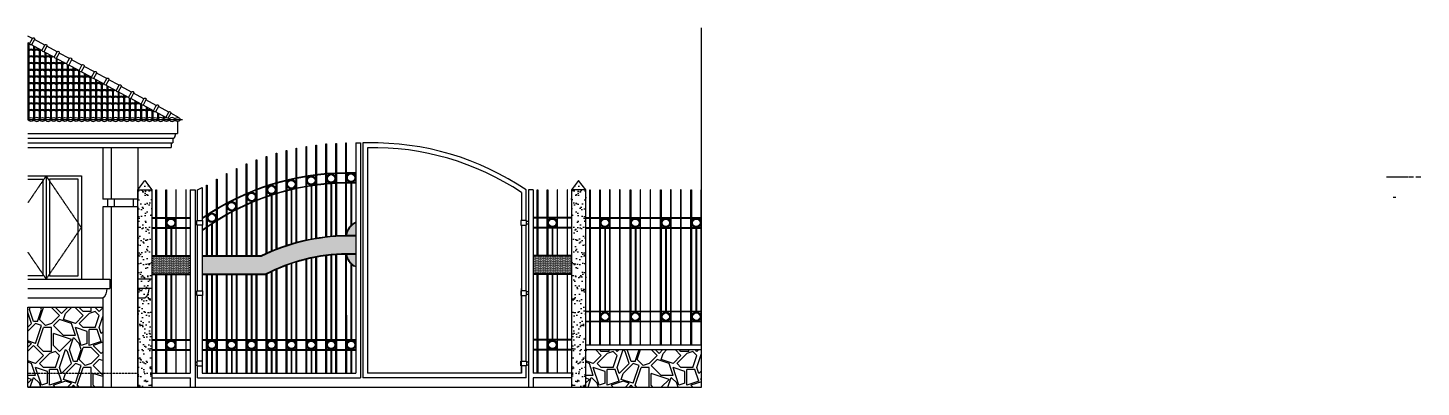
# Model space of a CAD drawing. Extents: x -6708 to 51378, y -17661 to 34250.
# Drawn here: x 6152 to 20988, y -4537 to -711 of the extents above; entities that cross this region are included whole.
import ezdxf

# ---------------------------------------------------------------- set-up
doc = ezdxf.new("R2010")
doc.units = 0
doc.header["$LTSCALE"] = 5
doc.header["$MEASUREMENT"] = 0
doc.linetypes.add('HIDDEN', pattern=[0.375, 0.25, -0.125])
doc.linetypes.add('HIDDEN2', pattern=[0.1875, 0.125, -0.0625])
doc.layers.get('0').update_dxf_attribs({"linetype": 'CONTINUOUS'})
for name, color, linetype in [('0-BCA', 33, 'CONTINUOUS'), ('0-HATCH', 8, 'CONTINUOUS'), ('0-TEXT', 7, 'CONTINUOUS'), ('5', 5, 'CONTINUOUS'), ('MET', 2, 'CONTINUOUS')]:
    doc.layers.add(name, color=color, linetype=linetype)
pattern_1 = [(45, (-19816.8, 84.85), (6e-14, 848.528), [180, -420]), (45, (-19604.7, 381.84), (6e-14, 848.528), [150, -450]), (45, (-19647.1, 381.84), (6e-14, 848.528), [120, -480]), (45, (-19880.46, 360.6), (6e-14, 848.528), [90, -90, 120, -300]), (45, (-19901.7, 381.84), (6e-14, 848.528), [120, -30, 150, -300]), (45, (-20177.45, 275.8), (6e-14, 848.528), [150, -450]), (45, (-19795.6, 700.04), (6e-14, 848.528), [150, -450]), (135, (-19986.5, 84.85), (-848.528, 1e-13), [90, -510]), (135, (-20241.1, 466.7), (-848.528, 1e-13), [60, -540]), (135, (-19816.8, 84.85), (-848.528, 1e-13), [90, -510]), (135, (-20156.23, 509.1), (-848.528, 1e-13), [30, -570]), (135, (-19965.3, 360.6), (-848.528, 1e-13), [90, -510]), (135, (-19774.4, 254.56), (-848.528, 1e-13), [150, -450]), (135, (-20028.95, 593.97), (-848.528, 1e-13), [90, -510]), (135, (-19816.8, 466.7), (-848.528, 1e-13), [120, -480]), (135, (-19795.6, 487.9), (-848.528, 1e-13), [120, -480]), (135, (-19562.26, 339.4), (-848.528, 1e-13), [60, -540]), (135, (-19562.26, 466.7), (-848.528, 1e-13), [150, -450]), (90, (-19901.67, 84.85), (-424.264, 424.264), [254.558, -593.97]), (90, (-19880.46, 148.5), (-424.264, 424.264), [127.279, -721.249]), (90, (-19922.9, 572.76), (-424.264, 424.264), [169.706, -678.823]), (90, (-19944.1, 593.97), (-424.264, 424.264), [127.279, -721.249]), (180, (-20050.17, 403.05), (-424.264, -424.264), [42.427, -806.102]), (180, (-19901.67, 84.85), (-424.264, -424.264), [84.853, -763.676]), (180, (-19901.67, 339.4), (-424.264, -424.264), [84.853, -763.676]), (180, (-19901.67, 551.54), (-424.264, -424.264), [84.853, -763.676]), (180, (-19859.25, 763.68), (-424.264, -424.264), [127.279, -721.249]), (180, (-19838.03, 742.46), (-424.264, -424.264), [84.853, -763.676]), (180, (-19901.67, 763.68), (-424.264, -424.264), [84.853, -763.676]), (180, (-19647.1, 254.56), (-424.264, -424.264), [127.279, -721.249]), (71.56505, (-19774.4, 636.4), (424.264, 424.264), [67.08, -1274.561]), (71.56505, (-19774.4, 424.26), (424.264, 424.264), [67.08, -1274.561]), (71.56505, (-20050.17, 403.05), (424.264, 424.264), [134.16, -1207.481]), (71.56505, (-20135.02, 530.33), (424.264, 424.264), [134.16, -1207.481]), (71.56505, (-20028.95, 424.26), (424.264, 424.264), [134.16, -1207.481]), (71.56505, (-19859.25, 763.68), (424.264, 424.264), [134.16, -1207.481]), (71.56505, (-20050.17, 148.5), (424.264, 424.264), [201.246, -1140.395]), (71.56505, (-20071.38, 169.7), (424.264, 424.264), [201.246, -1140.395]), (71.56505, (-20241.08, 339.4), (424.264, 424.264), [201.246, -1140.395]), (108.43495, (-20007.74, 530.33), (-424.264, 424.264), [67.08, -1274.561]), (108.43495, (-19795.6, 700.04), (-424.264, 424.264), [67.08, -805.001, 134.16, -335.4]), (108.43495, (-19795.6, 615.18), (-424.264, 424.264), [134.16, -1207.481]), (108.43495, (-20092.6, 403.05), (-424.264, 424.264), [134.16, -1207.481]), (108.43495, (-20113.8, 381.84), (-424.264, 424.264), [134.16, -1207.481]), (108.43495, (-20007.74, 572.76), (-424.264, 424.264), [201.246, -1140.395]), (161.56505, (-20007.74, 360.62), (-424.264, 424.264), [67.08, -1274.561]), (161.56505, (-19689.54, 593.97), (-424.264, 424.264), [67.08, -1274.561]), (161.56505, (-19647.12, 381.84), (-424.264, 424.264), [134.16, -1207.481]), (161.56505, (-19689.54, 381.84), (-424.264, 424.264), [134.16, -1207.481]), (161.56505, (-19944.1, 721.25), (-424.264, 424.264), [134.16, -1207.481]), (161.56505, (-20071.38, 169.7), (-424.264, 424.264), [134.16, -1207.481]), (161.56505, (-19689.54, 212.13), (-424.264, 424.264), [201.246, -1140.395]), (198.43495, (-19795.6, 615.18), (-424.264, -424.264), [134.16, -1207.481]), (198.43495, (-19753.18, 615.18), (-424.264, -424.264), [134.16, -1207.481]), (198.43495, (-19859.25, 84.85), (-424.264, -424.264), [67.08, -1274.561]), (198.43495, (-19901.67, 381.84), (-424.264, -424.264), [67.08, -1274.561]), (198.43495, (-19944.1, 593.97), (-424.264, -424.264), [67.08, -1274.561])]

# ---------------------------------------------------------------- blocks, each defined once
blk = doc.blocks.new('A$C20BD0F47')
at = {"layer": '0-TEXT', "extrusion": (-5.26737e-14, 1, 4.21949e-15)}
h = blk.add_hatch(dxfattribs=at)
h.set_pattern_fill('DOTS', color=2, scale=178, style=0)
h.set_pattern_definition([(216.12, (-73.215, 192.869), (2.0646, -12.2656), [0, -11.125])])
edge = h.paths.add_edge_path()
edge.add_arc((513, -639), 1017, 125.154, 127.4288)
edge.add_line((-106, 169), (-100, 95))
edge.add_arc((813, -723), 1226, 136.7558, 138.1089, ccw=False)
edge.add_line((-80, 117), (-73, 193))
at = {"layer": '0-TEXT', "extrusion": (-8.24697e-15, 1, 4.07664e-16)}
h = blk.add_hatch(dxfattribs=at)
h.set_pattern_fill('DOTS', color=2, scale=178, style=0)
h.set_pattern_definition([(218.0793, (-172.077, 351.056), (2.4828, -12.1878), [0, -11.125])])
edge = h.paths.add_edge_path()
edge.add_arc((1145, -1015), 1865, 133.4269, 141.4911)
edge.add_line((-315, 147), (-211, 134))
edge.add_arc((1406, -633), 1789, 147.5076, 154.6385, ccw=False)
edge.add_line((-103, 328), (-138, 340))
at = {"layer": '0-TEXT', "extrusion": (-4.6338e-15, -1, -5.02604e-14)}
h = blk.add_hatch(dxfattribs=at)
h.set_pattern_fill('DOTS', color=2, scale=178, style=0)
h.set_pattern_definition([(135.778, (232.508, 54.525), (-11.7454, -4.09305), [0, -11.125])])
edge = h.paths.add_edge_path()
edge.add_line((150, 134), (127, 64))
edge.add_line((127, 64), (138, 50))
edge.add_line((138, 50), (246, 22))
edge.add_line((246, 22), (233, 55))
edge.add_arc((-517, -633), 1017, 42.5478, 49.0073)
at = {"layer": '0-TEXT', "extrusion": (-3.57098e-14, -1, -3.83571e-15)}
h = blk.add_hatch(dxfattribs=at)
h.set_pattern_fill('DOTS', color=2, scale=178, style=0)
h.set_pattern_definition([(276.131, (305.629, 389.709), (11.6554, -4.3425), [0, -11.125])])
edge = h.paths.add_edge_path()
edge.add_arc((-662, 263), 976, 4.7898, 7.4718, ccw=False)
edge.add_line((311, 344), (364, 318))
edge.add_arc((-707, -169), 1176, 24.439, 28.6287)
edge.add_line((326, 395), (306, 390))
at = {"layer": '0-TEXT', "extrusion": (-1.23826e-14, -1, 1.62201e-14)}
h = blk.add_hatch(dxfattribs=at)
h.set_pattern_fill('DOTS', color=2, scale=178, style=0)
h.set_pattern_definition([(135.459, (457.359, 113.404), (-11.768, -4.0277), [0, -11.125])])
edge = h.paths.add_edge_path()
edge.add_arc((-768, -1068), 1702, 44.905, 46.9744)
edge.add_line((393, 177), (387, 60))
edge.add_line((387, 60), (428, 94))
edge.add_line((428, 94), (437, 134))
at = {"layer": '0-TEXT', "extrusion": (5.56127e-14, -1, -1.29751e-14)}
h = blk.add_hatch(dxfattribs=at)
h.set_pattern_fill('DOTS', color=2, scale=178, style=0)
h.set_pattern_definition([(256.867, (412.44, 329.448), (9.5702, -7.9447), [0, -11.125])])
edge = h.paths.add_edge_path()
edge.add_line((417, 304), (412, 329))
edge.add_line((412, 329), (396, 258))
edge.add_arc((-707, -169), 1182, 18.3296, 21.1728, ccw=False)
edge.add_line((416, 203), (440, 287))
edge.add_arc((-788, -490), 1454, 32.3073, 34.3095)
edge.add_line((412, 329), (417, 304))
at = {"layer": '0-TEXT', "color": 2, "extrusion": (-8.24697e-15, 1, 4.07664e-16), "elevation": -221}
blk.add_lwpolyline([(-172, 351), (-144, 342, 0.065151)], format="xyb", dxfattribs=at)

msp = doc.modelspace()

# ---------------------------------------------------------------- hatches: boundary and pattern name
at = {"layer": '0-HATCH'}
h = msp.add_hatch(dxfattribs=at)
h.set_pattern_fill('AR-SAND', color=2, scale=50, style=0)
h.set_pattern_definition([(37.5, (-19212.32, 0), (-3.14967, 96.34119), [0, -76, 0, -85, 0, -81.25]), (7.5, (-19212.32, 0), (88.48884, 141.1073), [0, -41, 0, -68.5, 0, -26.25]), (327.5, (-19273.82, 0), (155.7071, 0.28295), [0, -25, 0, -90, 0, -117.5]), (317.5, (-19273.82, 0), (150.3063, 43.8838), [0, -12.5, 0, -59, 0, -67.5])])
h.paths.add_polyline_path([(7472, -2437), (7322, -2437), (7322, -4537), (7472, -4537)])
h.paths.add_polyline_path([(7397, -2337), (7322, -2437), (7472, -2437)])
h = msp.add_hatch(dxfattribs=at)
h.set_pattern_fill('AR-SAND', color=2, scale=50, style=0)
h.set_pattern_definition([(142.5, (38626.34, 0), (3.14967, 96.34119), [0, -76, 0, -85, 0, -81.25]), (172.5, (38626.34, 0), (-88.48884, 141.1073), [0, -41, 0, -68.5, 0, -26.25]), (212.5, (38687.84, 0), (-155.7071, 0.28295), [0, -25, 0, -90, 0, -117.5]), (222.5, (38687.84, 0), (-150.3063, 43.8838), [0, -12.5, 0, -59, 0, -67.5])])
h.paths.add_polyline_path([(11942, -2437), (12092, -2437), (12092, -4537), (11942, -4537)])
h.paths.add_polyline_path([(12017, -2337), (12092, -2437), (11942, -2437)])
h = msp.add_hatch(dxfattribs=at)
h.set_pattern_fill('DOTS', color=2, scale=200, style=0)
h.set_pattern_definition([(180, (47488.394, 0), (-6.25, 12.5), [0, -12.5])])
h.paths.add_polyline_path([(8637, -3137, -0.112349), (9539, -2920, -0.27443), (9643, -2783), (9643, -3258, -0.274071), (9539, -3120, 0.118145), (8685, -3337), (8007, -3337), (8007, -3137)])
h = msp.add_hatch(dxfattribs=at)
h.set_pattern_fill('DOTS', color=2, scale=200, style=0)
h.set_pattern_definition([(180, (39315.697, 0), (-6.25, 12.5), [0, -12.5])])
h.paths.add_polyline_path([(7472, -3337), (7472, -3137), (7882, -3137), (7882, -3337)])
h = msp.add_hatch(dxfattribs=at)
h.set_pattern_fill('DOTS', color=2, scale=200, style=0)
h.set_pattern_definition([(0, (-19901.674, 0), (6.25, 12.5), [0, -12.5])])
h.paths.add_polyline_path([(11942, -3337), (11942, -3137), (11532, -3137), (11532, -3337)])
h = msp.add_hatch(dxfattribs=at)
h.set_pattern_fill('GRAVEL', color=8, scale=600, angle=45, style=0)
h.set_pattern_definition(pattern_1)
h.paths.add_polyline_path([(6152, -3687), (6951, -3687), (6951, -4537), (6152, -4537)])
h = msp.add_hatch(dxfattribs=at)
h.set_pattern_fill('GRAVEL', color=256, scale=600, angle=45, style=0)
h.set_pattern_definition(pattern_1)
h.paths.add_polyline_path([(13325, -4137), (12092, -4137), (12092, -4537), (13325, -4537)])

# ---------------------------------------------------------------- linework, layer by layer
at = {"color": 3}
msp.add_line((11408, -4387), (11408, -3487), dxfattribs=at)
at = {"layer": '0-BCA', "color": 5}
for p, q in [((13325, -4537), (13325, -711)), ((12092, -4087), (13325, -4087)), ((6152, -4537), (13325, -4537))]:
    msp.add_line(p, q, dxfattribs=at)
at = {"layer": '0-BCA', "color": 11}
for p, q in [((6200, -824, 0), (6152, -798, 0)), ((6152, -872, 0), (6152, -1676, 0)), ((6169, -881, 0), (6152, -872, 0)), ((6162, -878, 0), (6162, -1676, 0)), ((6332, -895, 0), (6222, -836, 0)), ((6301, -953, 0), (6191, -893, 0)), ((6212, -905, 0), (6212, -1676, 0)), ((6222, -910, 0), (6222, -1676, 0)), ((6272, -937, 0), (6272, -1676, 0)), ((6282, -942, 0), (6282, -1676, 0)), ((6433, -1024, 0), (6323, -965, 0)), ((6332, -969, 0), (6332, -1676, 0)), ((6342, -975, 0), (6342, -1676, 0)), ((6464, -967, 0), (6354, -907, 0)), ((6392, -1002, 0), (6392, -1676, 0)), ((6402, -1007, 0), (6402, -1676, 0)), ((6452, -1036, 0), (6452, -1676, 0)), ((6565, -1095, 0), (6455, -1036, 0)), ((6596, -1038, 0), (6486, -979, 0)), ((6462, -1040, 0), (6462, -1676, 0)), ((6512, -1067, 0), (6512, -1676, 0)), ((6522, -1072, 0), (6522, -1676, 0)), ((6572, -1104, 0), (6572, -1676, 0)), ((6582, -1108, 0), (6582, -1676, 0)), ((6697, -1167, 0), (6587, -1107, 0)), ((6728, -1109, 0), (6618, -1050, 0)), ((6632, -1132, 0), (6632, -1676, 0)), ((6642, -1137, 0), (6642, -1676, 0)), ((6692, -1164, 0), (6692, -1676, 0)), ((6702, -1174, 0), (6702, -1676, 0)), ((6829, -1238, 0), (6719, -1179, 0)), ((6860, -1181, 0), (6750, -1121, 0)), ((6752, -1196, 0), (6752, -1676, 0)), ((6762, -1202, 0), (6762, -1676, 0)), ((6812, -1229, 0), (6812, -1676, 0)), ((6822, -1234, 0), (6822, -1676, 0)), ((6961, -1309, 0), (6851, -1250, 0)), ((6872, -1261, 0), (6872, -1676, 0)), ((6992, -1252, 0), (6882, -1193, 0)), ((6882, -1267, 0), (6882, -1676, 0)), ((6932, -1294, 0), (6932, -1676, 0)), ((6942, -1299, 0), (6942, -1676, 0)), ((7093, -1381, 0), (6983, -1321, 0)), ((6992, -1326, 0), (6992, -1676, 0)), ((7002, -1332, 0), (7002, -1676, 0)), ((7124, -1323, 0), (7014, -1264, 0)), ((7052, -1359, 0), (7052, -1676, 0)), ((7062, -1364, 0), (7062, -1676, 0)), ((7112, -1393, 0), (7112, -1676, 0)), ((7225, -1452, 0), (7115, -1393, 0)), ((7122, -1396, 0), (7122, -1676, 0)), ((7256, -1395, 0), (7146, -1335, 0)), ((7172, -1424, 0), (7172, -1676, 0)), ((7182, -1429, 0), (7182, -1676, 0)), ((7232, -1461, 0), (7232, -1676, 0)), ((7242, -1464, 0), (7242, -1676, 0)), ((7357, -1523, 0), (7247, -1464, 0)), ((7388, -1466, 0), (7278, -1407, 0)), ((7520, -1537, 0), (7410, -1478, 0)), ((7292, -1488, 0), (7292, -1676, 0)), ((7302, -1494, 0), (7302, -1676, 0)), ((7352, -1521, 0), (7352, -1676, 0)), ((7362, -1531, 0), (7362, -1676, 0)), ((7489, -1595, 0), (7379, -1535, 0)), ((7412, -1553, 0), (7412, -1676, 0)), ((7422, -1559, 0), (7422, -1676, 0)), ((7472, -1586, 0), (7472, -1676, 0)), ((7482, -1591, 0), (7482, -1676, 0)), ((7621, -1666, 0), (7511, -1607, 0)), ((7532, -1618, 0), (7532, -1676, 0)), ((7652, -1609, 0), (7542, -1549, 0)), ((7542, -1624, 0), (7542, -1676, 0)), ((7764, -1670, 0), (7674, -1621, 0)), ((7592, -1651, 0), (7592, -1676, 0)), ((7602, -1656, 0), (7602, -1676, 0)), ((7764, -1670, 0), (7764, -1670, 0))]:
    msp.add_line(p, q, dxfattribs=at)
at = {"layer": '0-BCA'}
for p, q in [((6152, -1687, 0), (7797, -1687, 0)), ((6951, -1987), (6951, -2537)), ((7039, -1987), (7039, -2537)), ((7322, -1987, 0), (7322, -2537, 0)), ((6152, -2287, 0), (6722, -2287, 0)), ((6347, -2287, 0), (6347, -3387, 0)), ((6722, -2287, 0), (6722, -3387, 0)), ((7322, -2437, 0), (7472, -2437, 0)), ((12092, -2437, 0), (11942, -2437, 0)), ((7001, -2537), (6951, -2537)), ((6951, -2617), (6951, -3387)), ((7001, -2617), (6951, -2617)), ((7001, -2537), (7001, -2617)), ((7039, -2617), (7039, -4537)), ((7071, -2537), (7071, -2617)), ((7322, -2537, 0), (7272, -2537, 0)), ((7272, -2537, 0), (7272, -2617, 0)), ((7322, -2617, 0), (7272, -2617, 0)), ((7322, -2617, 0), (7322, -4537, 0)), ((7322, -2617, 0), (7322, -4537, 0)), ((6152, -3387, 0), (7026, -3387)), ((7026, -3387), (7026, -3487)), ((7472, -3387, 0), (7322, -3387, 0)), ((7472, -3387, 0), (7472, -3487, 0)), ((6152, -3487, 0), (7026, -3487)), ((7472, -3487, 0), (7322, -3487, 0)), ((6152, -3587, 0), (6951, -3587)), ((6152, -3687, 0), (6951, -3687)), ((6951, -3587), (6951, -4537)), ((7322, -3587, 0), (7397, -3587, 0))]:
    msp.add_line(p, q, dxfattribs=at)
at = {"layer": '0-BCA', "color": 2}
for p, q in [((7747, -1708, 0), (7747, -1837, 0)), ((6152, -1837, 0), (7747, -1837, 0)), ((6152, -1887, 0), (7692, -1887, 0)), ((7697, -1887, 0), (7697, -1937, 0)), ((7722, -1837, 0), (7722, -1857, 0)), ((6152, -1937, 0), (7697, -1937, 0)), ((6152, -1987, 0), (7677, -1987, 0)), ((7677, -1937, 0), (7677, -1987, 0)), ((8796, -2047), (8802, -2047)), ((9008, -1994), (9014, -1994)), ((9114, -1975), (9120, -1975)), ((9220, -1959), (9226, -1959)), ((9326, -1947), (9332, -1947)), ((8372, -2209), (8378, -2209)), ((8478, -2161), (8484, -2161)), ((8584, -2118), (8590, -2118)), ((8690, -2080), (8696, -2080)), ((8266, -2262), (8272, -2262)), ((9379, -2370), (9379, -2928)), ((9385, -2369), (9385, -2928)), ((9591, -2363), (9591, -2817)), ((9597, -2363), (9597, -2811)), ((8055, -2388), (8061, -2388)), ((8743, -2494), (8743, -3089)), ((8749, -2492), (8749, -3086)), ((8955, -2434), (8955, -3011)), ((8961, -2433), (8961, -3009)), ((9167, -2393), (9167, -2958)), ((9173, -2392), (9173, -2957)), ((7272, -2537, 0), (7001, -2537)), ((7272, -2617, 0), (7001, -2617)), ((8531, -2573), (8531, -3137)), ((8537, -2571), (8537, -3137)), ((7472, -2731), (7882, -2731)), ((7472, -2737), (7882, -2737)), ((8108, -2801), (8108, -3137)), ((8114, -2797), (8114, -3137)), ((8319, -2675), (8319, -3137)), ((8325, -2671), (8325, -3137)), ((11942, -2731), (11532, -2731)), ((11942, -2737), (11532, -2737)), ((12092, -2731), (13325, -2731)), ((12092, -2737), (13325, -2737)), ((7472, -2837), (7882, -2837)), ((7472, -2843), (7882, -2843)), ((7674, -2843), (7674, -3137)), ((7680, -2843), (7680, -3137)), ((11942, -2837), (11532, -2837)), ((11942, -2843), (11532, -2843)), ((11734, -2843), (11734, -3137)), ((11740, -2843), (11740, -3137)), ((12092, -2837), (13325, -2837)), ((12092, -2843), (13325, -2843)), ((12294, -2843), (12294, -3731)), ((12300, -2843), (12300, -3731)), ((12618, -2843), (12618, -3731)), ((12624, -2843), (12624, -3731)), ((12942, -2843), (12942, -3731)), ((12948, -2843), (12948, -3731)), ((13266, -2843), (13266, -3731)), ((13272, -2843), (13272, -3731)), ((8955, -3221), (8955, -4037)), ((8961, -3219), (8961, -4037)), ((9167, -3163), (9167, -4037)), ((9173, -3161), (9173, -4037)), ((9379, -3129), (9379, -4037)), ((9385, -3129), (9385, -4037)), ((9591, -3224), (9591, -4037)), ((9597, -3229), (9597, -4037)), ((7674, -3337), (7674, -4031)), ((7680, -3337), (7680, -4031)), ((8108, -3337), (8108, -4037)), ((8114, -3337), (8114, -4037)), ((8319, -3337), (8319, -4037)), ((8325, -3337), (8325, -4037)), ((8531, -3337), (8531, -4037)), ((8537, -3337), (8537, -4037)), ((8743, -3308), (8743, -4037)), ((8749, -3305), (8749, -4037)), ((11734, -3337), (11734, -4031)), ((11740, -3337), (11740, -4031)), ((13325, -3731), (12092, -3731)), ((13325, -3737), (12092, -3737)), ((13325, -3837), (12092, -3837)), ((13325, -3843), (12092, -3843)), ((7472, -4031), (7882, -4031)), ((7472, -4037), (7882, -4037)), ((7472, -4137), (7882, -4137)), ((7472, -4143), (7882, -4143)), ((8007, -4031), (9644, -4031)), ((8007, -4037), (9644, -4037)), ((8007, -4137), (9644, -4137)), ((8007, -4143), (9644, -4143)), ((8108, -4137), (8108, -4387)), ((8114, -4137), (8114, -4387)), ((8319, -4137), (8319, -4387)), ((8325, -4137), (8325, -4387)), ((8531, -4137), (8531, -4387)), ((8537, -4137), (8537, -4387)), ((8743, -4137), (8743, -4387)), ((8749, -4137), (8749, -4387)), ((8955, -4137), (8955, -4387)), ((8961, -4137), (8961, -4387)), ((9167, -4137), (9167, -4387)), ((9173, -4137), (9173, -4387)), ((9379, -4137), (9379, -4387)), ((9385, -4137), (9385, -4387)), ((9591, -4137), (9591, -4387)), ((9597, -4137), (9597, -4387)), ((11942, -4031), (11532, -4031)), ((11942, -4037), (11532, -4037)), ((11942, -4137), (11532, -4137)), ((11942, -4143), (11532, -4143))]:
    msp.add_line(p, q, dxfattribs=at)
at = {"layer": '0-BCA', "color": 3}
for p, q in [((9644, -1937), (9644, -4387)), ((9644, -1937), (9694, -1937)), ((9694, -1937), (9694, -4437)), ((9720, -1937), (9720, -4437)), ((9770, -1937), (9720, -1937)), ((9770, -1987), (9770, -4387)), ((7882, -2437), (7882, -4387)), ((7882, -2437), (7932, -2437)), ((7932, -2437), (7932, -4537)), ((7957, -2437), (8007, -2410)), ((7957, -2762), (7957, -2437)), ((8007, -2410), (8007, -2762)), ((11407, -2464), (11407, -2762)), ((11482, -2437), (11482, -4537)), ((11532, -2437), (11482, -2437)), ((11532, -2437), (11532, -4387)), ((7957, -3512), (7957, -2812)), ((8007, -2812), (8007, -3512)), ((11407, -2812), (11407, -3512)), ((11457, -3512), (11457, -2812)), ((7957, -4262), (7957, -3562)), ((8007, -3562), (8007, -4262)), ((11407, -3562), (11407, -4262)), ((11457, -4262), (11457, -3562)), ((12092, -4137), (13325, -4137)), ((7472, -4387), (7882, -4387)), ((7472, -4437), (7882, -4437)), ((7882, -4437), (7882, -4537)), ((7957, -4437), (7957, -4312)), ((7957, -4437), (9694, -4437)), ((8007, -4312), (8007, -4387)), ((8007, -4387), (9644, -4387)), ((11457, -4437), (9720, -4437)), ((11407, -4387), (9770, -4387)), ((11407, -4312), (11407, -4387)), ((11457, -4437), (11457, -4312)), ((11942, -4387), (11532, -4387)), ((11942, -4437), (11532, -4437)), ((11532, -4437), (11532, -4537))]:
    msp.add_line(p, q, dxfattribs=at)
at = {"layer": '0-BCA', "color": 1}
for p, q in [((7932, -2772), (7953, -2772)), ((7932, -2802), (7953, -2802)), ((11482, -2772), (11461, -2772)), ((11482, -2802), (11461, -2802)), ((7932, -3522), (7953, -3522)), ((7932, -3552), (7953, -3552)), ((11482, -3522), (11461, -3522)), ((11482, -3552), (11461, -3552)), ((7932, -4272), (7953, -4272)), ((7932, -4302), (7953, -4302)), ((11482, -4272), (11461, -4272)), ((11482, -4302), (11461, -4302))]:
    msp.add_line(p, q, dxfattribs=at)
at = {"layer": '0-BCA', "color": 4}
for p, q in [((7472, -3137), (7882, -3137)), ((7781, -3137), (7882, -3137)), ((8007, -3137), (8637, -3137)), ((11942, -3137), (11532, -3137)), ((11633, -3137), (11532, -3137)), ((7472, -3337), (7882, -3337)), ((8007, -3337), (8685, -3337)), ((11942, -3337), (11532, -3337))]:
    msp.add_line(p, q, dxfattribs=at)
at = {"layer": '0-BCA', "color": 8}
for p, q in [((7472, -3143), (7882, -3143)), ((8007, -3143), (8639, -3143)), ((11942, -3143), (11532, -3143)), ((7472, -3331), (7882, -3331)), ((8007, -3331), (8684, -3331)), ((11942, -3331), (11532, -3331))]:
    msp.add_line(p, q, dxfattribs=at)
at = {"layer": '0-BCA', "color": 1, "linetype": 'HIDDEN'}
msp.add_line((6152, -4387, 0), (7322, -4387, 0), dxfattribs=at)
msp.add_line((6152, -4387, 0), (7322, -4387, 0), dxfattribs=at)
at = {"layer": '0-BCA', "color": 11, "elevation": 0}
for points in [[(6169, -881), (6200, -824, -1), (6222, -836), (6191, -893, -0.360373)], [(6301, -953), (6332, -895, -1), (6354, -907), (6323, -965, -0.360373)], [(6433, -1024), (6464, -967, -1), (6486, -979), (6455, -1036, -0.360373)], [(6565, -1095), (6596, -1038, -1), (6618, -1050), (6587, -1107, -0.360373)], [(6697, -1167), (6728, -1109, -1), (6750, -1121), (6719, -1179, -0.360373)], [(6829, -1238), (6860, -1181, -1), (6882, -1193), (6851, -1250, -0.360373)], [(6961, -1309), (6992, -1252, -1), (7014, -1264), (6983, -1321, -0.360373)], [(7093, -1381), (7124, -1323, -1), (7146, -1335), (7115, -1393, -0.360373)], [(7225, -1452), (7256, -1395, -1), (7278, -1407), (7247, -1464, -0.360373)], [(7357, -1523), (7388, -1466, -1), (7410, -1478), (7379, -1535, -0.360373)], [(7489, -1595), (7520, -1537, -1), (7542, -1549), (7511, -1607, -0.360373)]]:
    msp.add_lwpolyline(points, format="xyb", close=True, dxfattribs=at)
msp.add_lwpolyline([(7621, -1667, -0.016626), (7621, -1666), (7652, -1609, -1), (7674, -1621), (7646, -1671)], format="xyb", dxfattribs=at)
at = {"layer": '0-BCA', "color": 2}
for points in [[(8796, -3067), (8796, -2047)], [(8802, -2047), (8802, -3064)], [(8902, -3028), (8902, -2018)], [(8902, -2018), (8908, -2018), (8908, -3026)], [(9008, -2996), (9008, -1994)], [(9014, -1994), (9014, -2994)], [(9114, -2969), (9114, -1975)], [(9120, -1975), (9120, -2968)], [(9220, -2949), (9220, -1959)], [(9226, -1959), (9226, -2948)], [(9326, -2934), (9326, -1947), (9332, -1947), (9332, -2933)], [(9432, -2924), (9432, -1941), (9438, -1941), (9438, -2924)], [(9537, -2920), (9537, -1937), (9543, -1937), (9543, -2895)], [(8372, -3137), (8372, -2209)], [(8378, -2209), (8378, -3137)], [(8478, -3137), (8478, -2161)], [(8484, -2161), (8484, -3137)], [(8584, -3137), (8584, -2118)], [(8590, -2118), (8590, -3137)], [(8690, -3112), (8690, -2080)], [(8696, -2080), (8696, -3109)], [(8161, -3137), (8161, -2322)], [(8161, -2322), (8167, -2322), (8167, -3137)], [(8266, -3137), (8266, -2262)], [(8272, -2262), (8272, -3137)], [(7515, -3137), (7515, -2437), (7521, -2437), (7521, -3137)], [(7621, -3137), (7621, -2437), (7627, -2437), (7627, -3137)], [(7733, -3137), (7733, -2437), (7727, -2437), (7727, -3137)], [(7839, -3137), (7839, -2437), (7833, -2437), (7833, -3137)], [(8055, -3137), (8055, -2388)], [(8061, -2388), (8061, -3137)], [(11575, -3137), (11575, -2437), (11581, -2437), (11581, -3137)], [(11681, -3137), (11681, -2437), (11687, -2437), (11687, -3137)], [(11793, -3137), (11793, -2437), (11787, -2437), (11787, -3137)], [(11899, -3137), (11899, -2437), (11893, -2437), (11893, -3137)], [(12135, -4087), (12135, -2437), (12141, -2437), (12141, -4087)], [(12241, -4087), (12241, -2437), (12247, -2437), (12247, -4087)], [(12353, -4087), (12353, -2437), (12347, -2437), (12347, -4087)], [(12459, -4087), (12459, -2437), (12453, -2437), (12453, -4087)], [(12565, -4087), (12565, -2437), (12571, -2437), (12571, -4087)], [(12677, -4087), (12677, -2437), (12671, -2437), (12671, -4087)], [(12783, -4087), (12783, -2437), (12777, -2437), (12777, -4087)], [(12889, -4087), (12889, -2437), (12895, -2437), (12895, -4087)], [(13001, -4087), (13001, -2437), (12995, -2437), (12995, -4087)], [(13107, -4087), (13107, -2437), (13101, -2437), (13101, -4087)], [(13213, -4087), (13213, -2437), (13219, -2437), (13219, -4087)], [(13325, -4087), (13325, -2437), (13319, -2437), (13319, -4087)], [(8902, -4387), (8902, -3240)], [(8908, -3238), (8908, -4387)], [(9008, -4387), (9008, -3204)], [(9014, -3202), (9014, -4387)], [(9114, -4387), (9114, -3175)], [(9120, -3173), (9120, -4387)], [(9220, -4387), (9220, -3152)], [(9226, -3151), (9226, -4387)], [(9326, -4387), (9326, -3135)], [(9332, -3135), (9332, -4387)], [(9432, -4387), (9432, -3125)], [(9438, -3124), (9438, -4387)], [(9538, -4387), (9537, -3120)], [(9543, -3145), (9544, -4387)], [(7515, -4387), (7515, -3337)], [(7521, -3337), (7521, -4387)], [(7621, -4387), (7621, -3337)], [(7627, -3337), (7627, -4387)], [(7727, -3337), (7727, -4387)], [(7733, -4387), (7733, -3337)], [(7833, -3337), (7833, -4387)], [(7839, -4387), (7839, -3337)], [(8055, -4387), (8055, -3337)], [(8061, -3337), (8061, -4387)], [(8161, -4387), (8161, -3337)], [(8167, -3337), (8167, -4387)], [(8266, -4387), (8266, -3337)], [(8272, -3337), (8272, -4387)], [(8372, -4387), (8372, -3337)], [(8378, -3337), (8378, -4387)], [(8478, -4387), (8478, -3337)], [(8484, -3337), (8484, -4387)], [(8584, -4387), (8584, -3337)], [(8590, -3337), (8590, -4387)], [(8690, -4387), (8690, -3335)], [(8696, -3332), (8696, -4387)], [(8796, -4387), (8796, -3284)], [(8802, -3281), (8802, -4387)], [(11575, -4387), (11575, -3337)], [(11581, -3337), (11581, -4387)], [(11681, -4387), (11681, -3337)], [(11687, -3337), (11687, -4387)], [(11787, -3337), (11787, -4387)], [(11793, -4387), (11793, -3337)], [(11893, -3337), (11893, -4387)], [(11899, -4387), (11899, -3337)]]:
    msp.add_lwpolyline(points, dxfattribs=at)
for points in [[(9537, -1938, -0.000544), (9543, -1937)], [(8007, -2733, -0.149463), (9546, -2251), (9644, -2251)], [(8007, -2741, -0.149843), (9546, -2257), (9644, -2257)], [(8007, -2863, -0.156495), (9547, -2357), (9644, -2357)], [(8007, -2870, -0.156915), (9547, -2363), (9644, -2363)]]:
    msp.add_lwpolyline(points, format="xyb", dxfattribs=at)
at = {"layer": '0-BCA', "color": 3}
msp.add_lwpolyline([(11457, -2762), (11457, -2437, 0.155566), (9770, -1937, 0.155566)], format="xyb", dxfattribs=at)
at = {"layer": '0-BCA', "color": 1, "linetype": 'HIDDEN', "elevation": 0, "flags": 128}
msp.add_lwpolyline([(6152, -3101), (6347, -3387), (6722, -2837), (6347, -2287), (6152, -2574)], dxfattribs=at)
at = {"layer": '0-BCA', "elevation": 0}
for points in [[(6152, -2322), (6312, -2322), (6312, -3352), (6152, -3352)], [(7322, -4537), (7322, -2437), (7397, -2337), (7472, -2437), (7472, -4537)], [(12092, -4537), (12092, -2437), (12017, -2337), (11942, -2437), (11942, -4537)]]:
    msp.add_lwpolyline(points, dxfattribs=at)
msp.add_lwpolyline([(6687, -3352), (6687, -2322), (6382, -2322), (6382, -3352)], close=True, dxfattribs=at)
at = {"layer": '0-BCA', "color": 1}
for points in [[(7953, -2812), (7953, -2762), (8011, -2762), (8011, -2812)], [(11461, -2812), (11461, -2762), (11403, -2762), (11403, -2812)], [(7953, -3562), (7953, -3512), (8011, -3512), (8011, -3562)], [(11461, -3562), (11461, -3512), (11403, -3512), (11403, -3562)], [(7953, -4262), (7953, -4312), (8011, -4312), (8011, -4262)], [(11461, -4262), (11461, -4312), (11403, -4312), (11403, -4262)]]:
    msp.add_lwpolyline(points, close=True, dxfattribs=at)
at = {"layer": '0-BCA', "color": 4, "linetype": 'HIDDEN2', "ltscale": 0.6}
for points in [[(9644, -2783, 0.274657), (9539, -2920, 0.274657)], [(9539, -3120, 0.274298), (9644, -3258)]]:
    msp.add_lwpolyline(points, format="xyb", dxfattribs=at)
at = {"layer": '0-BCA', "color": 8}
for points in [[(9644, -2789, 0.269419), (9545, -2920, 0.269419)], [(8639, -3143, -0.113751), (9549, -2926), (9644, -2926)], [(8684, -3331, -0.119419), (9550, -3114), (9644, -3114)], [(9545, -3120, 0.269283), (9644, -3251, 0.269283)]]:
    msp.add_lwpolyline(points, format="xyb", dxfattribs=at)
at = {"layer": '0-BCA', "color": 4}
for points in [[(8637, -3137, -0.113583), (9549, -2920), (9644, -2920)], [(8685, -3337, -0.119615), (9550, -3120), (9644, -3120)]]:
    msp.add_lwpolyline(points, format="xyb", dxfattribs=at)
at = {"layer": '0-BCA', "color": 3}
for centre, radius in [((8957, -2377), 50), ((8957, -2377), 40), ((9170, -2337), 50), ((9170, -2337), 40), ((9382, -2314), 50), ((9382, -2314), 40), ((9594, -2307), 50), ((9594, -2307), 40), ((8534, -2512), 50), ((8534, -2512), 40), ((8746, -2435), 50), ((8746, -2435), 40), ((8322, -2611), 50), ((8322, -2611), 40), ((7677, -2787), 50), ((7677, -2787), 40), ((8111, -2733), 50), ((8111, -2733), 40), ((11737, -2787), 50), ((11737, -2787), 40), ((12297, -2787), 50), ((12297, -2787), 40), ((12621, -2787), 50), ((12621, -2787), 40), ((12945, -2787), 50), ((12945, -2787), 40), ((13269, -2787), 50), ((13269, -2787), 40), ((12297, -3787), 50), ((12297, -3787), 40), ((12621, -3787), 50), ((12621, -3787), 40), ((12945, -3787), 50), ((12945, -3787), 40), ((13269, -3787), 50), ((13269, -3787), 40), ((7677, -4087), 50), ((7677, -4087), 40), ((8111, -4087), 50), ((8111, -4087), 40), ((8322, -4087), 50), ((8322, -4087), 40), ((8534, -4087), 50), ((8534, -4087), 40), ((8746, -4087), 50), ((8746, -4087), 40), ((8958, -4087), 50), ((8958, -4087), 40), ((9170, -4087), 50), ((9170, -4087), 40), ((9382, -4087), 50), ((9382, -4087), 40), ((9594, -4087), 50), ((9594, -4087), 40), ((11737, -4087), 50), ((11737, -4087), 40)]:
    msp.add_circle(centre, radius, dxfattribs=at)
at = {"layer": '0-BCA', "color": 11}
for centre, radius, start, end in [((6127, -917, 0), 49.9, 53.0102, 60.0924), ((6127, -917, 0), 39.9, 41.1826, 51.414), ((6187, -917, 0), 49.9, 123.8146, 126.9898), ((6187, -917, 0), 39.9, 116.5075, 138.8174), ((6127, -989, 0), 49.9, 53.0102, 60.0924), ((6127, -989, 0), 39.9, 41.1826, 51.414), ((6127, -1060, 0), 49.9, 53.0102, 60.0924), ((6127, -1060, 0), 39.9, 41.1826, 51.414), ((6187, -989, 0), 49.9, 53.0102, 126.9898), ((6187, -989, 0), 39.9, 41.1826, 138.8174), ((6187, -1060, 0), 49.9, 53.0102, 126.9898), ((6187, -1060, 0), 39.9, 41.1826, 138.8174), ((6247, -989, 0), 49.9, 53.0102, 126.9898), ((6247, -989, 0), 39.9, 41.1826, 138.8174), ((6247, -1060, 0), 49.9, 53.0102, 126.9898), ((6247, -1060, 0), 39.9, 41.1826, 138.8174), ((6307, -989, 0), 49.9, 116.136, 126.9898), ((6307, -989, 0), 39.9, 105.0657, 138.8174), ((6307, -1060, 0), 49.9, 53.0102, 126.9898), ((6307, -1060, 0), 39.9, 41.1826, 138.8174), ((6367, -1060, 0), 49.9, 53.0102, 126.9898), ((6367, -1060, 0), 39.9, 41.1826, 138.8174), ((6427, -1060, 0), 49.9, 107.6344, 126.9898), ((6427, -1060, 0), 39.9, 91.3225, 138.8174), ((6127, -1131, 0), 49.9, 53.0102, 60.0924), ((6127, -1131, 0), 39.9, 41.1826, 51.414), ((6127, -1203, 0), 49.9, 53.0102, 60.0924), ((6127, -1203, 0), 39.9, 41.1826, 51.414), ((6187, -1131, 0), 49.9, 53.0102, 126.9898), ((6187, -1131, 0), 39.9, 41.1826, 138.8174), ((6187, -1203, 0), 49.9, 53.0102, 126.9898), ((6187, -1203, 0), 39.9, 41.1826, 138.8174), ((6247, -1131, 0), 49.9, 53.0102, 126.9898), ((6247, -1131, 0), 39.9, 41.1826, 138.8174), ((6247, -1203, 0), 49.9, 53.0102, 126.9898), ((6247, -1203, 0), 39.9, 41.1826, 138.8174), ((6307, -1131, 0), 49.9, 53.0102, 126.9898), ((6307, -1131, 0), 39.9, 41.1826, 138.8174), ((6307, -1203, 0), 49.9, 53.0102, 126.9898), ((6307, -1203, 0), 39.9, 41.1826, 138.8174), ((6367, -1131, 0), 49.9, 53.0102, 126.9898), ((6367, -1131, 0), 39.9, 41.1826, 138.8174), ((6367, -1203, 0), 49.9, 53.0102, 126.9898), ((6367, -1203, 0), 39.9, 41.1826, 138.8174), ((6427, -1131, 0), 49.9, 53.0102, 126.9898), ((6427, -1131, 0), 39.9, 41.1826, 138.8174), ((6427, -1203, 0), 49.9, 53.0102, 126.9898), ((6427, -1203, 0), 39.9, 41.1826, 138.8174), ((6487, -1131, 0), 49.9, 53.0102, 126.9898), ((6487, -1131, 0), 39.9, 41.1826, 138.8174), ((6487, -1203, 0), 49.9, 53.0102, 126.9898), ((6487, -1203, 0), 39.9, 41.1826, 138.8174), ((6547, -1131, 0), 49.9, 97.6733, 126.9898), ((6547, -1131, 0), 39.9, 62.8982, 138.8174), ((6547, -1203, 0), 49.9, 53.0102, 126.9898), ((6547, -1203, 0), 39.9, 41.1826, 138.8174), ((6607, -1203, 0), 49.9, 53.0102, 126.9898), ((6607, -1203, 0), 39.9, 41.1826, 138.8174), ((6667, -1203, 0), 49.9, 84.3337, 126.9898), ((6667, -1203, 0), 39.9, 41.1826, 138.8174), ((6727, -1203, 0), 39.9, 131.1484, 138.8174), ((6127, -1274, 0), 49.9, 53.0102, 60.0924), ((6127, -1274, 0), 39.9, 41.1826, 51.414), ((6127, -1345, 0), 49.9, 53.0102, 60.0924), ((6127, -1345, 0), 39.9, 41.1826, 51.414), ((6187, -1274, 0), 49.9, 53.0102, 126.9898), ((6187, -1274, 0), 39.9, 41.1826, 138.8174), ((6187, -1345, 0), 49.9, 53.0102, 126.9898), ((6187, -1345, 0), 39.9, 41.1826, 138.8174), ((6247, -1274, 0), 49.9, 53.0102, 126.9898), ((6247, -1274, 0), 39.9, 41.1826, 138.8174), ((6247, -1345, 0), 49.9, 53.0102, 126.9898), ((6247, -1345, 0), 39.9, 41.1826, 138.8174), ((6307, -1274, 0), 49.9, 53.0102, 126.9898), ((6307, -1274, 0), 39.9, 41.1826, 138.8174), ((6307, -1345, 0), 49.9, 53.0102, 126.9898), ((6307, -1345, 0), 39.9, 41.1826, 138.8174), ((6367, -1274, 0), 49.9, 53.0102, 126.9898), ((6367, -1274, 0), 39.9, 41.1826, 138.8174), ((6367, -1345, 0), 49.9, 53.0102, 126.9898), ((6367, -1345, 0), 39.9, 41.1826, 138.8174), ((6427, -1274, 0), 49.9, 53.0102, 126.9898), ((6427, -1274, 0), 39.9, 41.1826, 138.8174), ((6427, -1345, 0), 49.9, 53.0102, 126.9898), ((6427, -1345, 0), 39.9, 41.1826, 138.8174), ((6487, -1274, 0), 49.9, 53.0102, 126.9898), ((6487, -1274, 0), 39.9, 41.1826, 138.8174), ((6487, -1345, 0), 49.9, 53.0102, 126.9898), ((6487, -1345, 0), 39.9, 41.1826, 138.8174), ((6547, -1274, 0), 49.9, 53.0102, 126.9898), ((6547, -1274, 0), 39.9, 41.1826, 138.8174), ((6547, -1345, 0), 49.9, 53.0102, 126.9898), ((6547, -1345, 0), 39.9, 41.1826, 138.8174), ((6607, -1274, 0), 49.9, 53.0102, 126.9898), ((6607, -1274, 0), 39.9, 41.1826, 138.8174), ((6607, -1345, 0), 49.9, 53.0102, 126.9898), ((6607, -1345, 0), 39.9, 41.1826, 138.8174), ((6667, -1274, 0), 49.9, 53.0102, 126.9898), ((6667, -1274, 0), 39.9, 41.1826, 138.8174), ((6667, -1345, 0), 49.9, 53.0102, 126.9898), ((6667, -1345, 0), 39.9, 41.1826, 138.8174), ((6727, -1274, 0), 49.9, 53.0102, 126.9898), ((6727, -1274, 0), 39.9, 41.1826, 138.8174), ((6727, -1345, 0), 49.9, 53.0102, 126.9898), ((6727, -1345, 0), 39.9, 41.1826, 138.8174), ((6787, -1274, 0), 49.9, 53.0102, 126.9898), ((6787, -1274, 0), 39.9, 41.1826, 138.8174), ((6787, -1345, 0), 49.9, 53.0102, 126.9898), ((6787, -1345, 0), 39.9, 41.1826, 138.8174), ((6847, -1274, 0), 49.9, 123.9505, 126.9898), ((6847, -1274, 0), 39.9, 116.7978, 138.8174), ((6847, -1345, 0), 49.9, 53.0102, 126.9898), ((6847, -1345, 0), 39.9, 41.1826, 138.8174), ((6907, -1345, 0), 49.9, 53.0102, 126.9898), ((6907, -1345, 0), 39.9, 41.1826, 138.8174), ((6967, -1345, 0), 49.9, 116.2835, 126.9898), ((6967, -1345, 0), 39.9, 105.284, 138.8174), ((6127, -1419, 0), 49.9, 53.0102, 60.0924), ((6127, -1419, 0), 39.9, 41.1826, 51.414), ((6127, -1488, 0), 49.9, 53.0102, 60.0924), ((6127, -1488, 0), 39.9, 41.1826, 51.414), ((6187, -1419, 0), 49.9, 53.0102, 126.9898), ((6187, -1419, 0), 39.9, 41.1826, 138.8174), ((6187, -1488, 0), 49.9, 53.0102, 126.9898), ((6187, -1488, 0), 39.9, 41.1826, 138.8174), ((6247, -1419, 0), 49.9, 53.0102, 126.9898), ((6247, -1419, 0), 39.9, 41.1826, 138.8174), ((6247, -1488, 0), 49.9, 53.0102, 126.9898), ((6247, -1488, 0), 39.9, 41.1826, 138.8174), ((6307, -1419, 0), 49.9, 53.0102, 126.9898), ((6307, -1419, 0), 39.9, 41.1826, 138.8174), ((6307, -1488, 0), 49.9, 53.0102, 126.9898), ((6307, -1488, 0), 39.9, 41.1826, 138.8174), ((6367, -1419, 0), 49.9, 53.0102, 126.9898), ((6367, -1419, 0), 39.9, 41.1826, 138.8174), ((6367, -1488, 0), 49.9, 53.0102, 126.9898), ((6367, -1488, 0), 39.9, 41.1826, 138.8174), ((6427, -1419, 0), 49.9, 53.0102, 126.9898), ((6427, -1419, 0), 39.9, 41.1826, 138.8174), ((6427, -1488, 0), 49.9, 53.0102, 126.9898), ((6427, -1488, 0), 39.9, 41.1826, 138.8174), ((6487, -1419, 0), 49.9, 53.0102, 126.9898), ((6487, -1419, 0), 39.9, 41.1826, 138.8174), ((6487, -1488, 0), 49.9, 53.0102, 126.9898), ((6487, -1488, 0), 39.9, 41.1826, 138.8174), ((6547, -1419, 0), 49.9, 53.0102, 126.9898), ((6547, -1419, 0), 39.9, 41.1826, 138.8174), ((6547, -1488, 0), 49.9, 53.0102, 126.9898), ((6547, -1488, 0), 39.9, 41.1826, 138.8174), ((6607, -1419, 0), 49.9, 53.0102, 126.9898), ((6607, -1419, 0), 39.9, 41.1826, 138.8174), ((6607, -1488, 0), 49.9, 53.0102, 126.9898), ((6607, -1488, 0), 39.9, 41.1826, 138.8174), ((6667, -1419, 0), 49.9, 53.0102, 126.9898), ((6667, -1419, 0), 39.9, 41.1826, 138.8174), ((6667, -1488, 0), 49.9, 53.0102, 126.9898), ((6667, -1488, 0), 39.9, 41.1826, 138.8174), ((6727, -1419, 0), 49.9, 53.0102, 126.9898), ((6727, -1419, 0), 39.9, 41.1826, 138.8174), ((6727, -1488, 0), 49.9, 53.0102, 126.9898), ((6727, -1488, 0), 39.9, 41.1826, 138.8174), ((6787, -1419, 0), 49.9, 53.0102, 126.9898), ((6787, -1419, 0), 39.9, 41.1826, 138.8174), ((6787, -1488, 0), 49.9, 53.0102, 126.9898), ((6787, -1488, 0), 39.9, 41.1826, 138.8174), ((6847, -1419, 0), 49.9, 53.0102, 126.9898), ((6847, -1419, 0), 39.9, 41.1826, 138.8174), ((6847, -1488, 0), 49.9, 53.0102, 126.9898), ((6847, -1488, 0), 39.9, 41.1826, 138.8174), ((6907, -1419, 0), 49.9, 53.0102, 126.9898), ((6907, -1419, 0), 39.9, 41.1826, 138.8174), ((6907, -1488, 0), 49.9, 53.0102, 126.9898), ((6907, -1488, 0), 39.9, 41.1826, 138.8174), ((6967, -1419, 0), 49.9, 53.0102, 126.9898), ((6967, -1419, 0), 39.9, 41.1826, 138.8174), ((6967, -1488, 0), 49.9, 53.0102, 126.9898), ((6967, -1488, 0), 39.9, 41.1826, 138.8174), ((7027, -1419, 0), 49.9, 53.0102, 126.9898), ((7027, -1419, 0), 39.9, 41.1826, 138.8174), ((7027, -1488, 0), 49.9, 53.0102, 126.9898), ((7027, -1488, 0), 39.9, 41.1826, 138.8174), ((7087, -1419, 0), 49.9, 104.4256, 126.9898), ((7087, -1419, 0), 39.9, 85.0399, 138.8174), ((7087, -1488, 0), 49.9, 53.0102, 126.9898), ((7087, -1488, 0), 39.9, 41.1826, 138.8174), ((7147, -1488, 0), 49.9, 53.0102, 126.9898), ((7147, -1488, 0), 39.9, 41.1826, 138.8174), ((7207, -1488, 0), 49.9, 97.8771, 126.9898), ((7207, -1488, 0), 39.9, 63.3554, 138.8174), ((6127, -1559, 0), 49.9, 53.0102, 60.0924), ((6127, -1559, 0), 39.9, 41.1826, 51.414), ((6127, -1631, 0), 49.9, 53.0102, 60.0924), ((6127, -1631, 0), 39.9, 41.1826, 51.414), ((6187, -1559, 0), 49.9, 53.0102, 126.9898), ((6187, -1559, 0), 39.9, 41.1826, 138.8174), ((6187, -1631, 0), 49.9, 53.0102, 126.9898), ((6187, -1631, 0), 39.9, 41.1826, 138.8174), ((6247, -1559, 0), 49.9, 53.0102, 126.9898), ((6247, -1559, 0), 39.9, 41.1826, 138.8174), ((6247, -1631, 0), 49.9, 53.0102, 126.9898), ((6247, -1631, 0), 39.9, 41.1826, 138.8174), ((6307, -1559, 0), 49.9, 53.0102, 126.9898), ((6307, -1559, 0), 39.9, 41.1826, 138.8174), ((6307, -1631, 0), 49.9, 53.0102, 126.9898), ((6307, -1631, 0), 39.9, 41.1826, 138.8174), ((6367, -1559, 0), 49.9, 53.0102, 126.9898), ((6367, -1559, 0), 39.9, 41.1826, 138.8174), ((6367, -1631, 0), 49.9, 53.0102, 126.9898), ((6367, -1631, 0), 39.9, 41.1826, 138.8174), ((6427, -1559, 0), 49.9, 53.0102, 126.9898), ((6427, -1559, 0), 39.9, 41.1826, 138.8174), ((6427, -1631, 0), 49.9, 53.0102, 126.9898), ((6427, -1631, 0), 39.9, 41.1826, 138.8174), ((6487, -1559, 0), 49.9, 53.0102, 126.9898), ((6487, -1559, 0), 39.9, 41.1826, 138.8174), ((6487, -1631, 0), 49.9, 53.0102, 126.9898), ((6487, -1631, 0), 39.9, 41.1826, 138.8174), ((6547, -1559, 0), 49.9, 53.0102, 126.9898), ((6547, -1559, 0), 39.9, 41.1826, 138.8174), ((6547, -1631, 0), 49.9, 53.0102, 126.9898), ((6547, -1631, 0), 39.9, 41.1826, 138.8174), ((6607, -1559, 0), 49.9, 53.0102, 126.9898), ((6607, -1559, 0), 39.9, 41.1826, 138.8174), ((6607, -1631, 0), 49.9, 53.0102, 126.9898), ((6607, -1631, 0), 39.9, 41.1826, 138.8174), ((6667, -1559, 0), 49.9, 53.0102, 126.9898), ((6667, -1559, 0), 39.9, 41.1826, 138.8174), ((6667, -1631, 0), 49.9, 53.0102, 126.9898), ((6667, -1631, 0), 39.9, 41.1826, 138.8174), ((6727, -1559, 0), 49.9, 53.0102, 126.9898), ((6727, -1559, 0), 39.9, 41.1826, 138.8174), ((6727, -1631, 0), 49.9, 53.0102, 126.9898), ((6727, -1631, 0), 39.9, 41.1826, 138.8174), ((6787, -1559, 0), 49.9, 53.0102, 126.9898), ((6787, -1559, 0), 39.9, 41.1826, 138.8174), ((6787, -1631, 0), 49.9, 53.0102, 126.9898), ((6787, -1631, 0), 39.9, 41.1826, 138.8174), ((6847, -1559, 0), 49.9, 53.0102, 126.9898), ((6847, -1559, 0), 39.9, 41.1826, 138.8174), ((6847, -1631, 0), 49.9, 53.0102, 126.9898), ((6847, -1631, 0), 39.9, 41.1826, 138.8174), ((6907, -1559, 0), 49.9, 53.0102, 126.9898), ((6907, -1559, 0), 39.9, 41.1826, 138.8174), ((6907, -1631, 0), 49.9, 53.0102, 126.9898), ((6907, -1631, 0), 39.9, 41.1826, 138.8174), ((6967, -1559, 0), 49.9, 53.0102, 126.9898), ((6967, -1559, 0), 39.9, 41.1826, 138.8174), ((6967, -1631, 0), 49.9, 53.0102, 126.9898), ((6967, -1631, 0), 39.9, 41.1826, 138.8174), ((7027, -1559, 0), 49.9, 53.0102, 126.9898), ((7027, -1559, 0), 39.9, 41.1826, 138.8174), ((7027, -1631, 0), 49.9, 53.0102, 126.9898), ((7027, -1631, 0), 39.9, 41.1826, 138.8174), ((7087, -1559, 0), 49.9, 53.0102, 126.9898), ((7087, -1559, 0), 39.9, 41.1826, 138.8174), ((7087, -1631, 0), 49.9, 53.0102, 126.9898), ((7087, -1631, 0), 39.9, 41.1826, 138.8174), ((7147, -1559, 0), 49.9, 53.0102, 126.9898), ((7147, -1559, 0), 39.9, 41.1826, 138.8174), ((7147, -1631, 0), 49.9, 53.0102, 126.9898), ((7147, -1631, 0), 39.9, 41.1826, 138.8174), ((7207, -1559, 0), 49.9, 53.0102, 126.9898), ((7207, -1559, 0), 39.9, 41.1826, 138.8174), ((7207, -1631, 0), 49.9, 53.0102, 126.9898), ((7207, -1631, 0), 39.9, 41.1826, 138.8174), ((7267, -1559, 0), 49.9, 53.0102, 126.9898), ((7267, -1559, 0), 39.9, 41.1826, 138.8174), ((7267, -1631, 0), 49.9, 53.0102, 126.9898), ((7267, -1631, 0), 39.9, 41.1826, 138.8174), ((7327, -1559, 0), 49.9, 84.643, 126.9898), ((7327, -1559, 0), 39.9, 41.1826, 138.8174), ((7327, -1631, 0), 49.9, 53.0102, 126.9898), ((7327, -1631, 0), 39.9, 41.1826, 138.8174), ((7387, -1559, 0), 39.9, 131.3776, 138.8174), ((7387, -1631, 0), 49.9, 53.0102, 126.9898), ((7387, -1631, 0), 39.9, 41.1826, 138.8174), ((7447, -1631, 0), 49.9, 53.0102, 126.9898), ((7447, -1631, 0), 39.9, 41.1826, 138.8174), ((7507, -1631, 0), 49.9, 124.0862, 126.9898), ((7507, -1631, 0), 39.9, 117.0873, 138.8174)]:
    msp.add_arc(centre, radius, start, end, dxfattribs=at)
at = {"layer": '0-BCA', "color": 2}
msp.add_arc((7692, -1857, 0), 30, 270, 360, dxfattribs=at)
at = {"layer": '0-BCA', "color": 3}
msp.add_arc((9830, -4832), 2845, 56.3334, 91.1921, dxfattribs=at)
at = {"layer": '0-BCA'}
for centre in [(6872, -3492), (7319, -3492, 0)]:
    msp.add_arc(centre, 124, 309.462, 2.0825, dxfattribs=at)
at = {"layer": '0-BCA', "color": 11, "extrusion": (0, 0, -1)}
msp.add_ellipse((6127, -1687, 0), major_axis=(30, 0), ratio=0.69084, start_param=5.689159, end_param=6.877211, dxfattribs=at)
at = {"layer": '0-BCA', "color": 11}
for centre in [(6187, -1687, 0), (6307, -1687, 0), (6427, -1687, 0), (6547, -1687, 0), (6667, -1687, 0), (6787, -1687, 0), (6907, -1687, 0), (7027, -1687, 0), (7147, -1687, 0), (7267, -1687, 0), (7387, -1687, 0), (7507, -1687, 0), (7627, -1687, 0), (7747, -1687, 0)]:
    msp.add_ellipse(centre, major_axis=(-30, 0), ratio=0.69084, dxfattribs=at)
at = {"layer": '0-BCA', "color": 11, "extrusion": (0, 0, -1)}
for centre in [(6247, -1687, 0), (6367, -1687, 0), (6487, -1687, 0), (6607, -1687, 0), (6727, -1687, 0), (6847, -1687, 0), (6967, -1687, 0), (7087, -1687, 0), (7207, -1687, 0), (7327, -1687, 0), (7447, -1687, 0), (7567, -1687, 0), (7687, -1687, 0)]:
    msp.add_ellipse(centre, major_axis=(30, 0), ratio=0.69084, dxfattribs=at)
at = {"layer": '0-TEXT', "color": 1}
for p, q in [((11482, -2772), (11482, -2802)), ((11482, -3522), (11482, -3552)), ((11482, -4272), (11482, -4302))]:
    msp.add_line(p, q, dxfattribs=at)
at = {"layer": '0-TEXT'}
msp.add_line((13325, -4537), (13325, -4137), dxfattribs=at)
at = {"layer": '0-TEXT', "elevation": 0}
msp.add_lwpolyline([(6152, -3687), (6951, -3687), (6951, -4537), (6152, -4537)], close=True, dxfattribs=at)
at = {"layer": '5', "color": 3}
msp.add_line((11407, -4387), (10286, -4387), dxfattribs=at)

# ---------------------------------------------------------------- block references
at = {"layer": 'MET', "color": 4}
msp.add_blockref('A$C20BD0F47', (20547, -2298), dxfattribs=at)

doc.saveas('drawing.dxf')
